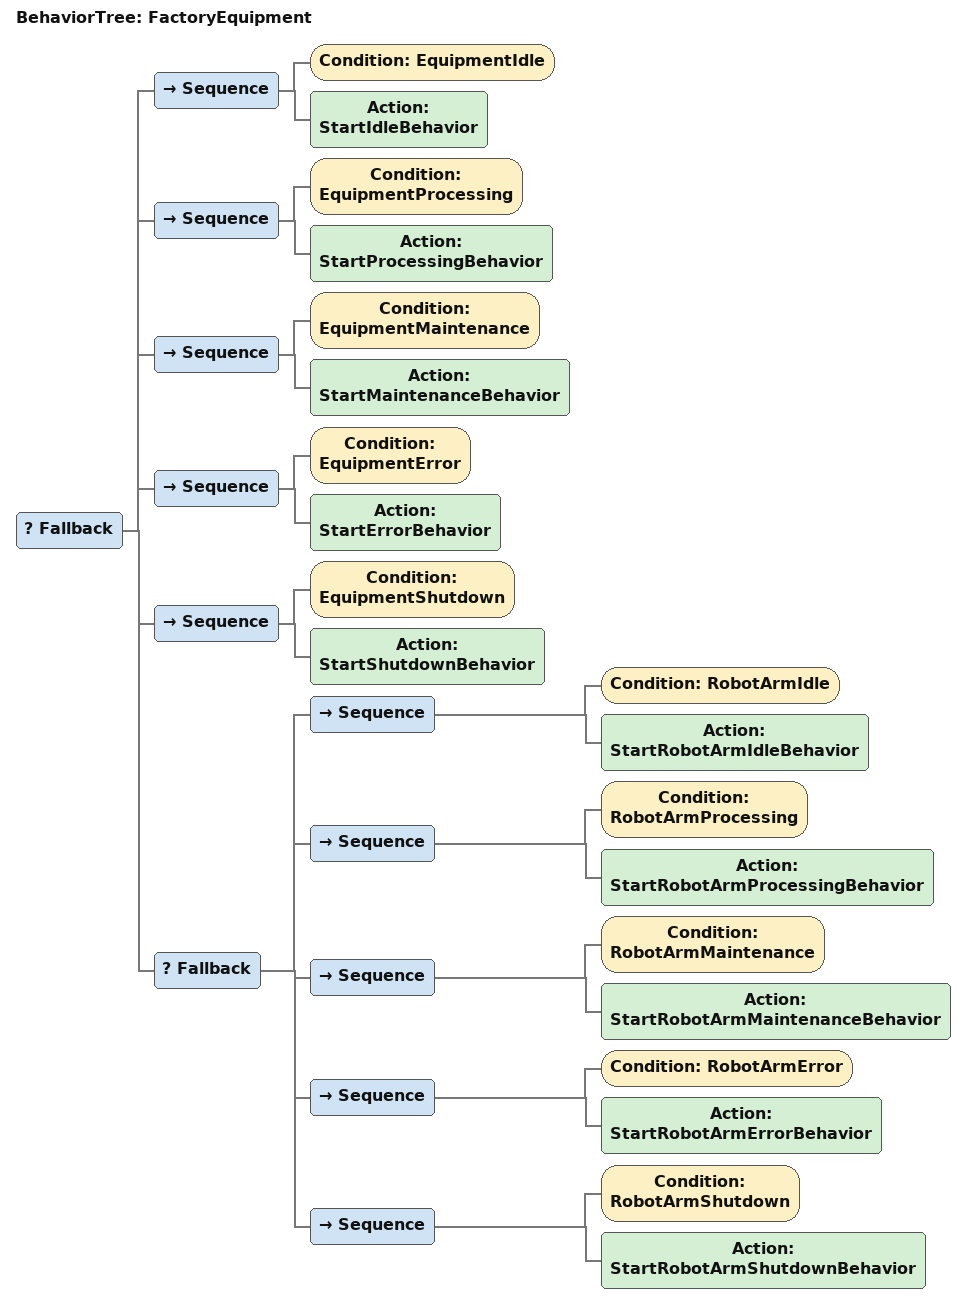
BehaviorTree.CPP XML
<root BTCPP_format="4">
    <BehaviorTree ID="FactoryEquipment">
        <Fallback>
            <Sequence>
                <Condition ID="EquipmentIdle"/>
                <Action ID="StartIdleBehavior"/>
            </Sequence>
            <Sequence>
                <Condition ID="EquipmentProcessing"/>
                <Action ID="StartProcessingBehavior"/>
            </Sequence>
            <Sequence>
                <Condition ID="EquipmentMaintenance"/>
                <Action ID="StartMaintenanceBehavior"/>
            </Sequence>
            <Sequence>
                <Condition ID="EquipmentError"/>
                <Action ID="StartErrorBehavior"/>
            </Sequence>
            <Sequence>
                <Condition ID="EquipmentShutdown"/>
                <Action ID="StartShutdownBehavior"/>
            </Sequence>
            <Fallback>
                <Sequence>
                    <Condition ID="RobotArmIdle"/>
                    <Action ID="StartRobotArmIdleBehavior"/>
                </Sequence>
                <Sequence>
                    <Condition ID="RobotArmProcessing"/>
                    <Action ID="StartRobotArmProcessingBehavior"/>
                </Sequence>
                <Sequence>
                    <Condition ID="RobotArmMaintenance"/>
                    <Action ID="StartRobotArmMaintenanceBehavior"/>
                </Sequence>
                <Sequence>
                    <Condition ID="RobotArmError"/>
                    <Action ID="StartRobotArmErrorBehavior"/>
                </Sequence>
                <Sequence>
                    <Condition ID="RobotArmShutdown"/>
                    <Action ID="StartRobotArmShutdownBehavior"/>
                </Sequence>
            </Fallback>
        </Fallback>
    </BehaviorTree>
</root>
